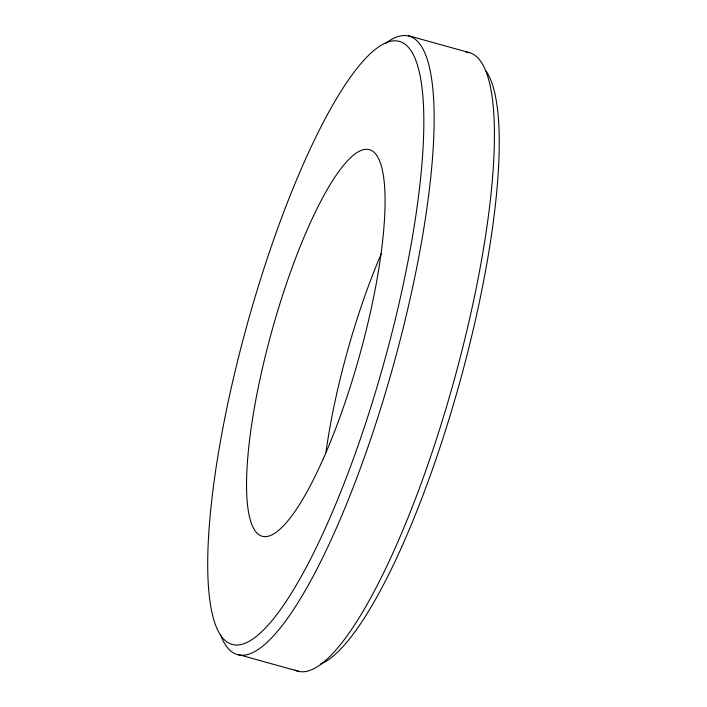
<?xml version="1.0" encoding="UTF-8"?>
<svg xmlns="http://www.w3.org/2000/svg" width="707" height="707" viewBox="0 0 707 707"><rect width="100%" height="100%" fill="white"/><g stroke="black" fill="none" stroke-linecap="round" stroke-linejoin="round"><path stroke-width="1.06" d="M408.558 35.73L468.785 52.477M238.215 654.523L298.442 671.27M385.739 43.251A320.925 72.856 -74.5 0 1 393.269 365.758A320.925 72.856 -74.5 0 1 220.619 635.072M486.124 71.142A312.901 71.036 -74.5 0 1 459.179 384.431A312.901 71.036 -74.5 0 1 320.51 664.129M325.998 452.029A200.576 45.531 -74.5 0 1 381.267 253.875M465.922 52.088A320.925 72.856 -74.5 0 1 454.239 379.827A320.925 72.856 -74.5 0 1 294.828 670.015M327.429 523.534A312.901 71.036 -74.5 0 0 403.264 43.039A312.901 71.036 -74.5 0 0 216.881 462.519A312.901 71.036 -74.5 0 0 327.429 523.534M323.276 458.746A200.576 45.531 -74.5 0 0 371.891 150.724A200.576 45.531 -74.5 0 0 252.417 419.631A200.576 45.531 -74.5 0 0 323.276 458.746"/></g></svg>
